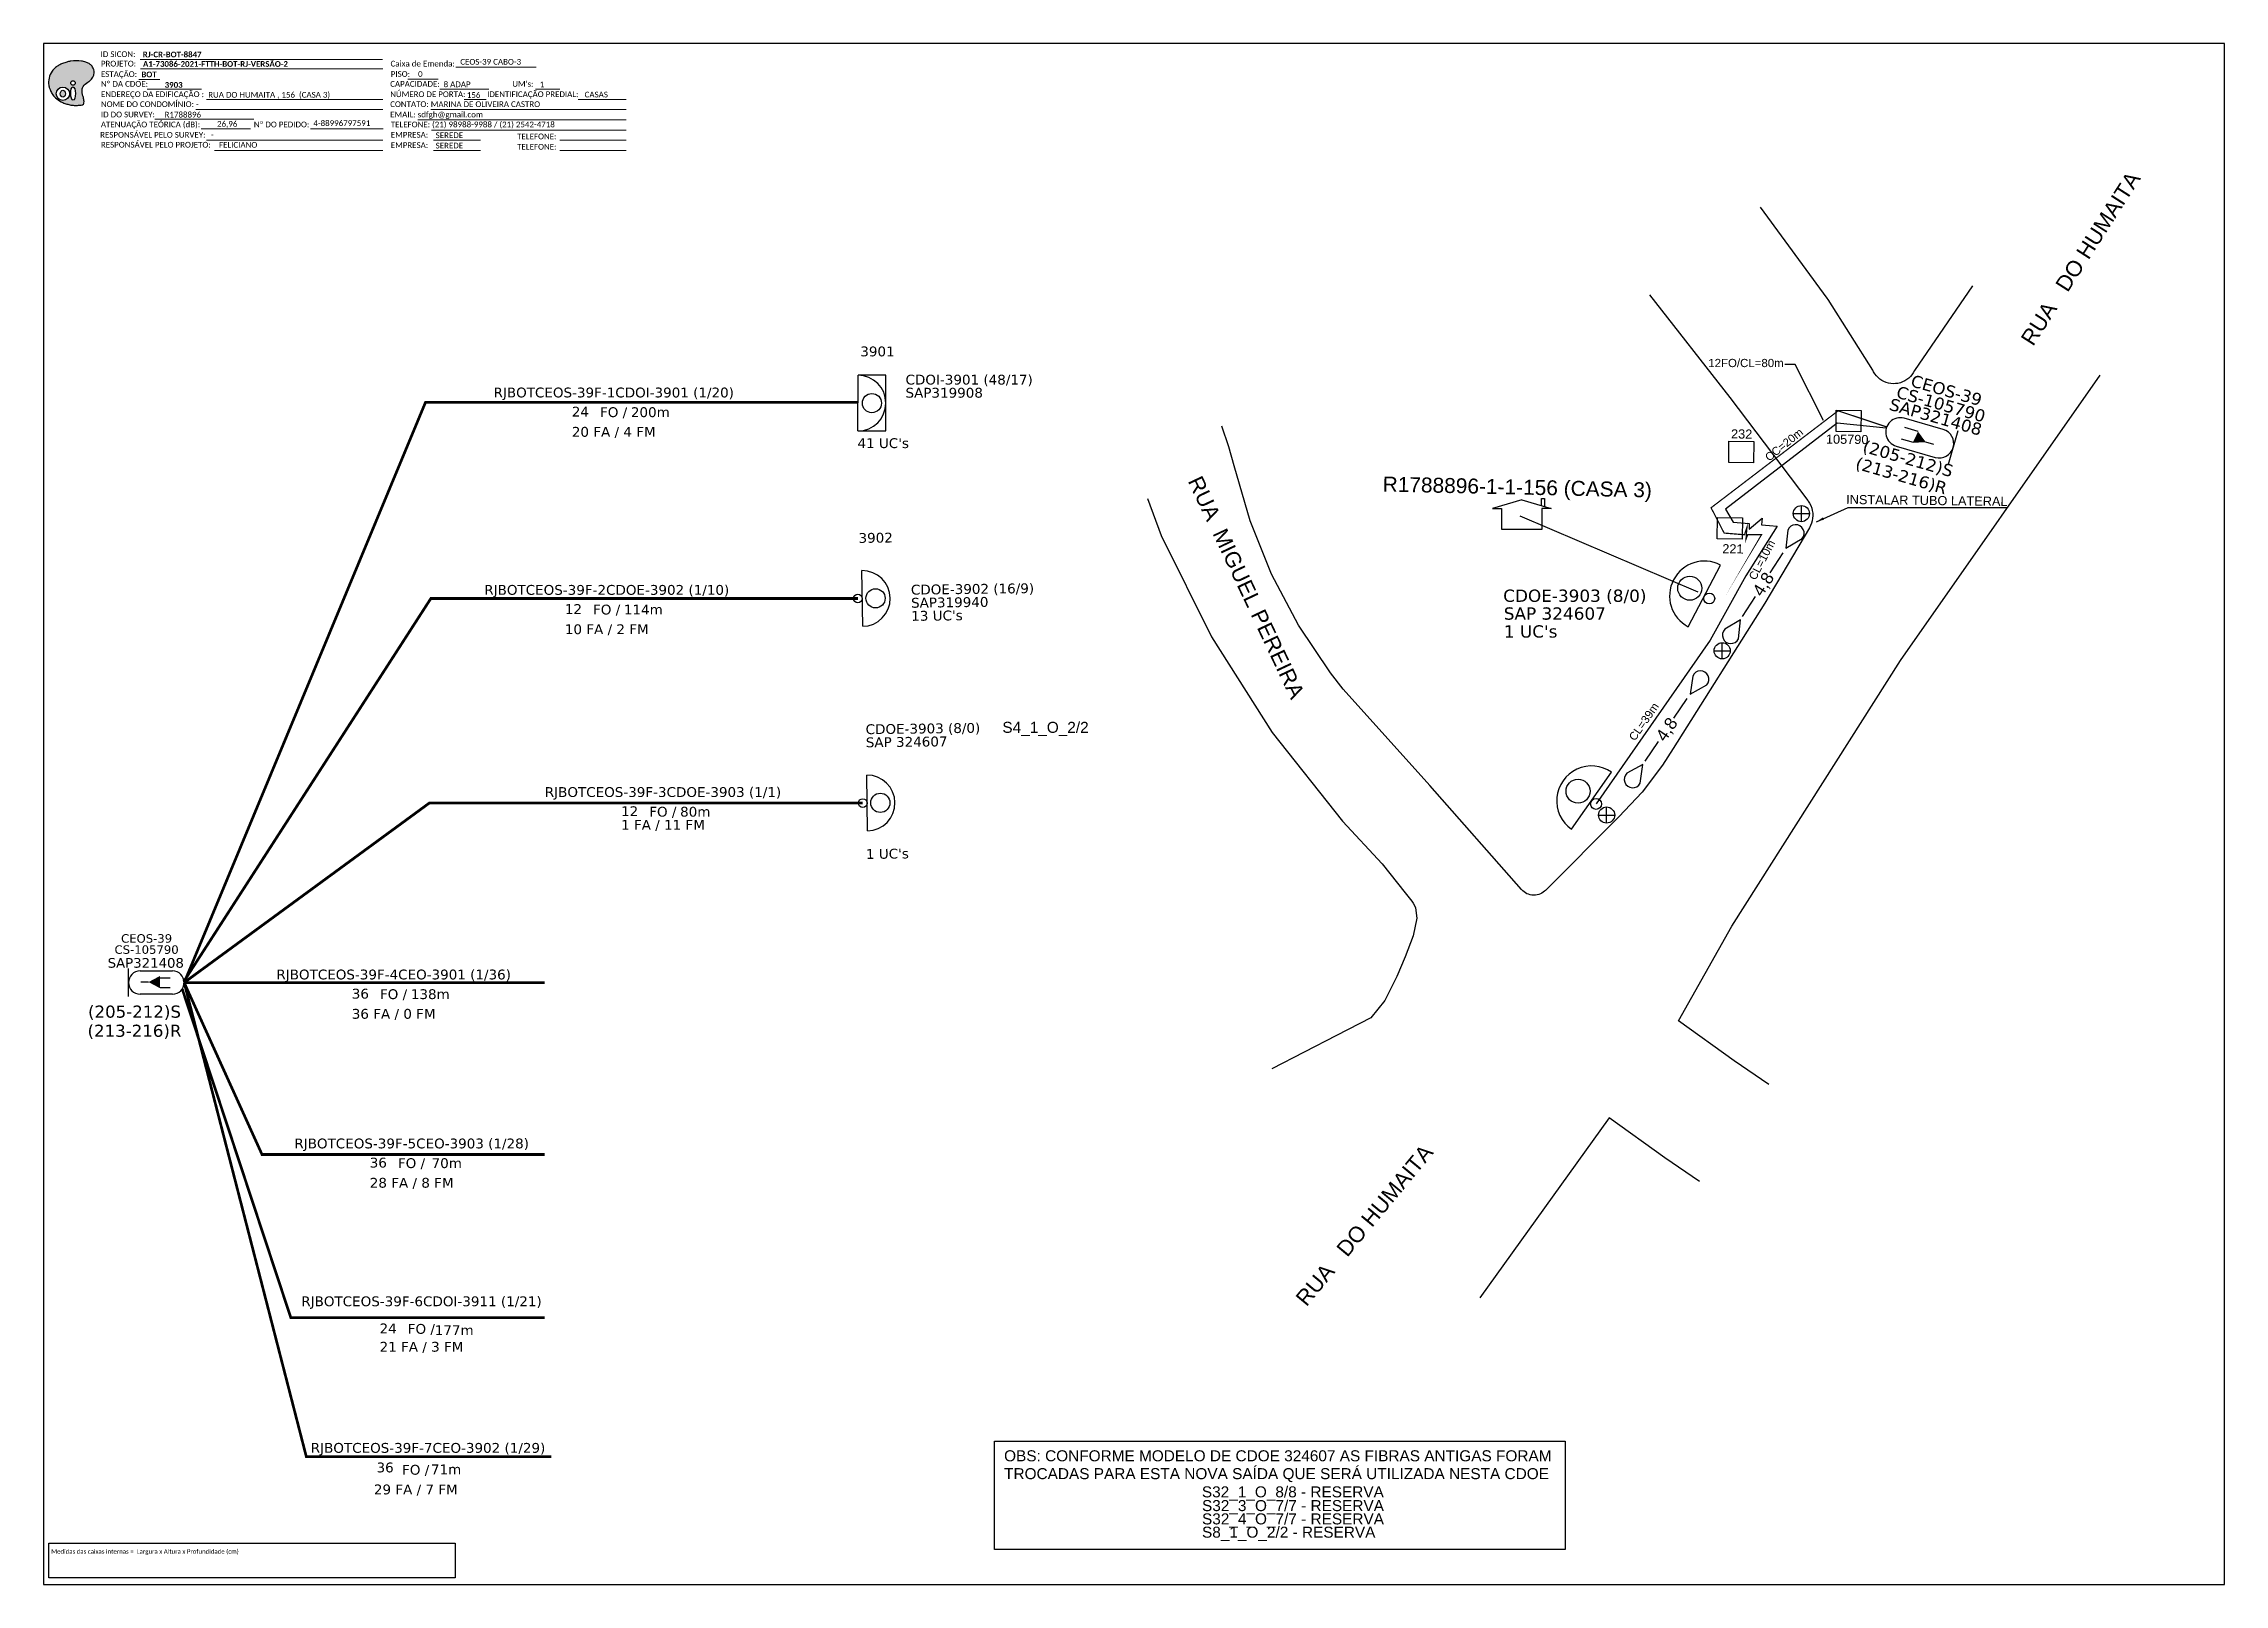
# Model space of a CAD drawing. Header units: metres. Extents: x 0 to 841, y 0 to 594.
import ezdxf
from ezdxf.enums import TextEntityAlignment as Align

# ---------------------------------------------------------------- set-up
doc = ezdxf.new("R2010")
doc.units = ezdxf.units.M
doc.layers.add("20.0-LEGENDA DOS CDO'S", color=1, linetype='Continuous', lineweight=0)
for name, color, linetype in [('20.4-CEOS', 1, 'Continuous'), ('CAP a Instalar', 1, 'Continuous'), ('CD a instalar', 1, 'Continuous'), ('CDO_POSTE', 1, 'Continuous'), ('CEOS', 1, 'Continuous'), ('label_cabos', 7, 'Continuous'), ('LAYOUT', 7, 'Continuous'), ('LEGENDAS_INFRAESTRUTURAS', 7, 'Continuous'), ('MUB_QUADRAS', 253, 'Continuous'), ('MUB_SEGMENTO', 7, 'Continuous'), ('POS_PRETO', 250, 'Continuous'), ('surveys', 7, 'Continuous'), ('surveys legendas', 7, 'Continuous')]:
    doc.layers.add(name, color=color, linetype=linetype)
doc.styles.add('ARIAL', font='arial.ttf')
doc.styles.add('siredit', font='verdana.ttf')
doc.styles.get("Standard").update_dxf_attribs({"font": 'arial.ttf'})
doc.styles.add('WMF-Calibri0', font='calibri.ttf')
doc.styles.add('WMF-Calibri1', font='calibrib.ttf')
doc.linetypes.add('FENCELINE1', pattern='A,0.25,-0.1,[133,ltypeshp.shx,S=0.1,R=0,X=-0.1,Y=0],-0.1,1', length=1.45)
doc.dimstyles.get("Standard").update_dxf_attribs({"dimtxt": 0.18, "dimasz": 0.18, "dimexe": 0.18, "dimexo": 0.0625, "dimgap": 0.09, "dimtad": 0, "dimtih": 1, "dimtoh": 1, "dimdec": 4, "dimzin": 0, "dimdsep": 46, "dimtxsty": 'Standard', "dimcen": 0.09, "dimadec": 0, "dimazin": 0, "dimtfac": 1, "dimtdec": 4, "dimtofl": 0, "dimtmove": 0, "dimatfit": 3, "dimfxl": 0, "dimtolj": 1, "dimtzin": 0, "dimarcsym": 0})

# ---------------------------------------------------------------- blocks, each defined once
blk = doc.blocks.new('OI')
h = blk.add_hatch(color=40)
edge = h.paths.add_edge_path()
edge.add_spline(control_points=[(4.35, -0.67), (3.92, -0.99), (3.26, -1.5), (2.81, -2.59), (2.9, -3.5), (3.06, -4.27), (3.31, -4.85), (3.37, -5.39), (3.4, -5.88), (3.2, -6.4), (2.54, -6.61), (1.65, -6.63), (0.55, -6.67), (-0.56, -6.42), (-1.61, -6.14), (-2.77, -5.61), (-3.92, -4.77), (-4.89, -3.7), (-5.34, -2.65), (-5.6, -1.94), (-5.85, -0.96), (-5.71, 0.47), (-5.1, 2.02), (-4.14, 3.02), (-3.3, 3.61), (-2.37, 4.16), (-1.36, 4.44), (-0.56, 4.7), (0.79, 4.85), (2.24, 4.97), (3.79, 4.57), (4.67, 4.21), (5.44, 3.65), (5.76, 2.99), (6.03, 2.21), (6.01, 1.46), (5.72, 0.64), (5.31, 0.08), (4.88, -0.38), (4.51, -0.55), (4.35, -0.67)], knot_values=[0, 0, 0, 0, 1.60434, 2.417191, 3.427595, 4.282808, 4.776746, 5.304182, 5.888771, 6.258406, 6.858137, 7.79129, 8.986195, 10.124242, 11.187857, 12.242908, 13.953784, 15.414161, 16.515391, 17.349188, 17.675853, 19.552021, 21.515531, 22.568638, 23.63245, 24.621084, 25.782718, 26.745347, 27.142653, 29.870543, 31.004649, 31.921532, 32.709589, 33.801391, 34.042471, 35.192333, 35.971461, 36.628871, 37.254359, 37.836911, 37.836911, 37.836911, 37.836911], degree=3, periodic=0)
h.paths.add_polyline_path([(1.13, -0.87, -1), (-0.04, -0.87, -1)], flags=16)
edge = h.paths.add_edge_path(flags=16)
edge.add_ellipse((0.56, -3.59), major_axis=(-0.02, 1.71), ratio=0.361305, start_angle=0, end_angle=360)
h.paths.add_polyline_path([(-0.36, -3.62, -1), (-3.8, -3.62, -1)], flags=16)
edge = h.paths.add_edge_path(flags=0)
edge.add_ellipse((-2.08, -3.62), major_axis=(0, 0.885), ratio=0.758294, start_angle=0, end_angle=360)
at = {"color": 40}
for centre, radius in [((-2.08, -3.62), 1.72), ((0.54, -0.87), 0.587)]:
    blk.add_circle(centre, radius, dxfattribs=at)
blk.add_ellipse((-2.08, -3.62), major_axis=(0, 0.885), ratio=0.758294, start_param=-3.141592653589792, end_param=3.141592653589792, dxfattribs=at)
blk.add_ellipse((0.56, -3.59), major_axis=(-0.02, 1.71), ratio=0.361305, dxfattribs=at)
at = {"color": 40, "start_tangent": (-0.800898, -0.598801), "end_tangent": (-0.800898, -0.598801)}
blk.add_spline([(4.35, -0.67), (3.2, -1.78), (2.9, -2.54), (2.92, -3.55), (3.12, -4.38), (3.28, -4.85), (3.37, -5.37), (3.35, -5.95), (3.2, -6.29), (2.66, -6.55), (1.73, -6.63), (0.54, -6.62), (-0.58, -6.41), (-1.6, -6.11), (-2.56, -5.67), (-3.95, -4.67), (-4.89, -3.56), (-5.37, -2.56), (-5.64, -1.78), (-5.72, -1.46), (-5.63, 0.42), (-4.84, 2.22), (-4.13, 2.99), (-3.27, 3.62), (-2.4, 4.09), (-1.3, 4.47), (-0.37, 4.72), (0.02, 4.77), (2.75, 4.8), (3.85, 4.53), (4.69, 4.16), (5.31, 3.68), (5.85, 2.73), (5.93, 2.5), (5.94, 1.35), (5.67, 0.62), (5.29, 0.08), (4.84, -0.36), (4.35, -0.67)], degree=3, dxfattribs=at)
blk = doc.blocks.new('SURVEY_SURVEY')
for p, q in [((0, 0.0000152), (-0.0000151, 0.0000108)), ((0, 0.0000152), (0.0000151, 0.0000108)), ((0.0000101, 0.0000159), (0.0000117, 0.0000159)), ((0.0000101, 0.0000123), (0.0000101, 0.0000159)), ((0.0000117, 0.0000159), (0.0000117, 0.0000119)), ((-0.0000151, 0.0000108), (-0.0000104, 0.0000108)), ((-0.0000103, 0), (-0.0000103, 0.0000108)), ((0.0000103, 0), (-0.0000103, 0)), ((0.0000151, 0.0000108), (0.0000103, 0.0000108)), ((0.0000103, 0.0000108), (0.0000103, 0))]:
    blk.add_line(p, q)

msp = doc.modelspace()

# ---------------------------------------------------------------- linework, layer by layer
at = {"color": 0}
for p, q in [((691.61, 444.66), (691.71, 452.88)), ((691.71, 452.88), (701.3, 452.76)), ((701.3, 452.76), (701.2, 444.54)), ((650.24, 432.73), (650.34, 440.95)), ((650.34, 440.95), (659.93, 440.84)), ((659.93, 440.84), (659.83, 432.61)), ((701.2, 444.54), (691.61, 444.66)), ((659.83, 432.61), (650.24, 432.73)), ((645.8, 403.27), (645.9, 411.5)), ((645.9, 411.5), (655.49, 411.38)), ((655.49, 411.38), (655.39, 403.16)), ((655.39, 403.16), (645.8, 403.27))]:
    msp.add_line(p, q, dxfattribs=at)
at = {"color": 7}
msp.add_lwpolyline([(0.38, 0.23), (841.38, 0.23), (841.38, 594.23), (0.38, 594.23)], close=True, dxfattribs=at)
at = {"lineweight": 0}
for points in [[(37.1, 580.45), (45.16, 580.45)], [(37.63, 588.14), (131.13, 588.14)], [(37.74, 584.49), (131.24, 584.49)], [(140.84, 580.5), (152.51, 580.5)], [(159.35, 585.09), (190.28, 585.09)], [(63.23, 572.69), (131.24, 572.69)], [(153.2, 576.67), (172.14, 576.67)], [(43.23, 565.09), (81.44, 565.09)], [(59.03, 568.86), (131.24, 568.86)], [(144.68, 564.87), (225.01, 564.87)], [(149.65, 568.86), (225.01, 568.86)], [(149.96, 560.89), (225.01, 560.89)]]:
    msp.add_lwpolyline(points, dxfattribs=at)
at = {"color": 7, "lineweight": 0}
for points in [[(40.38, 576.67), (61.27, 576.67)], [(162.54, 572.69), (171.09, 572.69)], [(190.06, 576.67), (199.49, 576.67)], [(206.47, 572.69), (224.98, 572.69)], [(61.12, 561.43), (80.21, 561.43)], [(63.23, 557.06), (131.24, 557.06)], [(103.25, 561.43), (131.27, 561.43)], [(150.71, 557.06), (168.92, 557.06)], [(199.45, 557.06), (225.01, 557.06)], [(66.3, 553.08), (131.24, 553.08)], [(150.71, 553.08), (168.92, 553.08)], [(199.45, 553.08), (225.01, 553.08)]]:
    msp.add_lwpolyline(points, dxfattribs=at)
at = {"color": 1, "const_width": 0.468}
for points in [[(710.99, 446.51), (692.42, 452.67), (643.43, 415.29), (648.47, 405.54), (655.65, 404.94)], [(655.59, 404.94), (656.34, 404.94), (657.28, 407.79), (656.89, 403.17), (657.58, 404.94), (660.03, 404.94)]]:
    msp.add_lwpolyline(points, dxfattribs=at)
at = {"color": 1}
for points in [[(675.14, 413.04), (681.38, 413.04)], [(678.26, 409.92), (678.26, 416.15)], [(647.72, 357.04), (647.72, 363.28)], [(644.6, 360.16), (650.84, 360.16)], [(600.02, 296.82), (606.26, 296.82)], [(603.14, 293.7), (603.14, 299.94)]]:
    msp.add_lwpolyline(points, dxfattribs=at)
at = {"color": 4}
msp.add_lwpolyline([(638.48, 382.72), (569.76, 412.02)], dxfattribs=at)
at = {"color": 1}
msp.add_lwpolyline([(660.03, 404.94, 0.468, 0.468, 0), (662.91, 404.94, 0.468, 0, 0), (649.13, 381.65, 0, 0, 0), (642.75, 380.31, 0.468, 0.468, 0)], format="xyseb", dxfattribs=at)
msp.add_lwpolyline([(367.04, 55.47), (587.17, 55.47), (587.17, 13.71), (367.04, 13.71)], close=True)
at = {"color": 0}
msp.add_lwpolyline([(2.39, 16.08), (159.14, 16.08), (159.14, 2.73), (2.39, 2.73)], close=True, dxfattribs=at)
at = {"color": 1}
for centre in [(678.26, 413.04), (647.72, 360.16), (603.14, 296.82)]:
    msp.add_circle(centre, 3.12, dxfattribs=at)
at = {"layer": '20.4-CEOS', "color": 5}
for points in [[(726.26, 440.58, 0, 4.77, 0), (722.22, 442.5, 4.77, 4.77, 0)], [(40.84, 232.43, 0, 4.77, 0), (45.31, 232.43, 4.77, 4.77, 0)]]:
    msp.add_lwpolyline(points, format="xyseb", dxfattribs=at)
at = {"layer": 'CAP a Instalar', "color": 7, "linetype": 'FENCELINE1', "ltscale": 0.05}
for p, q in [((668.86, 408.15), (656.82, 389.06)), ((666.02, 408.41), (668.86, 408.15))]:
    msp.add_line(p, q, dxfattribs=at)
at = {"layer": 'CAP a Instalar', "color": 7, "linetype": 'Continuous', "ltscale": 4, "const_width": 1.05}
for points in [[(54.6, 232.25), (147.67, 455.97), (314.45, 455.97)], [(54.44, 232.64), (149.71, 380.3), (314.41, 380.3)], [(53.84, 229.77), (95.71, 103.07), (193.62, 103.07)], [(54.6, 232.25), (193.62, 232.25)], [(54.6, 232.21), (84.61, 165.96), (193.62, 165.96)], [(54.6, 232.21), (101.69, 49.48), (196.2, 49.48)]]:
    msp.add_lwpolyline(points, dxfattribs=at)
at = {"layer": 'CAP a Instalar', "color": 1, "linetype": 'Continuous', "ltscale": 4, "const_width": 1.05}
msp.add_lwpolyline([(54.6, 232.25), (149.13, 301.45), (316.26, 301.45)], dxfattribs=at)
at = {"layer": 'CD a instalar', "color": 7, "linetype": 'Continuous'}
for p, q in [((692.1, 447.9), (649, 414.78)), ((710.99, 445.95), (692.1, 447.9)), ((649, 414.78), (651.9, 409.76)), ((651.9, 409.76), (655.02, 409.49))]:
    msp.add_line(p, q, dxfattribs=at)
at = {"layer": 'CDO_POSTE', "color": 1}
msp.add_line((634.62, 369.41), (647.09, 393.19), dxfattribs=at)
at = {"layer": 'CDO_POSTE', "color": 7}
msp.add_line((589.59, 291.36), (605.07, 313.3), dxfattribs=at)
at = {"layer": 'CDO_POSTE', "color": 1}
for centre, radius in [((635.21, 384.26), 4.63), ((642.75, 380.31), 2.1)]:
    msp.add_circle(centre, radius, dxfattribs=at)
at = {"layer": 'CDO_POSTE', "color": 7}
for centre, radius in [((592.12, 306.01), 4.63), ((599.08, 301.1), 2.1)]:
    msp.add_circle(centre, radius, dxfattribs=at)
at = {"layer": 'CDO_POSTE', "color": 1}
msp.add_arc((640.85, 381.3), 13.43, 62.34908, 242.34908, dxfattribs=at)
at = {"layer": 'CDO_POSTE', "color": 7}
msp.add_arc((597.33, 302.33), 13.43, 54.81832, 234.81832, dxfattribs=at)
at = {"layer": 'CEOS', "color": 5}
for p, q in [((732.97, 445.46), (717.9, 449.78)), ((723.28, 444.63), (718.15, 446.21)), ((714.82, 439.04), (729.89, 434.72)), ((721.44, 440.42), (716.86, 441.74)), ((729.37, 439.69), (726.26, 440.58)), ((734.94, 432.07), (738.66, 445.02))]:
    msp.add_line(p, q, dxfattribs=at)
for centre, start, end in [((716.36, 444.41), 73.98333, 253.98333), ((731.43, 440.09), 253.98333, 73.98333)]:
    msp.add_arc(centre, 5.59, start, end, dxfattribs=at)
at = {"layer": 'LAYOUT', "color": 7}
for p, q in [((655.02, 409.49), (658.16, 409.18)), ((658.1, 407.1), (663.12, 411.23)), ((658.16, 409.18), (658.1, 407.1)), ((663.12, 411.23), (662.88, 408.72)), ((662.88, 408.72), (666.02, 408.41))]:
    msp.add_line(p, q, dxfattribs=at)
at = {"layer": 'LAYOUT', "color": 5}
msp.add_line((660.9, 404.97), (660.96, 404.91), dxfattribs=at)
at = {"layer": 'LAYOUT'}
for p, q in [((673.04, 406.69), (672.27, 399.71)), ((666.25, 390.17), (671.19, 397.95)), ((672.27, 399.71), (678.57, 403.44)), ((655.58, 373.31), (660.52, 381.09)), ((654.77, 372.04), (648.72, 368.45)), ((653.97, 364.77), (654.77, 372.04)), ((636.37, 350.43), (635.39, 343.47)), ((635.39, 343.47), (641.8, 347.03)), ((629.11, 334.12), (634.27, 341.75)), ((617.95, 317.57), (623.11, 325.2)), ((617.11, 316.32), (610.95, 312.91)), ((616.1, 309.08), (617.11, 316.32))]:
    msp.add_line(p, q, dxfattribs=at)
for centre, start, end in [((676.07, 405.52), 320.35689, 158.81866), ((651.05, 366.18), 135.77127, 334.23304), ((639.36, 349.17), 318.70482, 157.16659), ((613.21, 310.58), 134.11921, 332.58098)]:
    msp.add_arc(centre, 3.25, start, end, dxfattribs=at)
at = {"layer": 'MUB_QUADRAS', "color": 4, "linetype": 'Continuous'}
for p, q in [((688.18, 496.12), (662.47, 531.23)), ((619.71, 497.4), (650.65, 457.8)), ((744.27, 500.91), (721.86, 468.16)), ((688.53, 495.58), (688.18, 496.12)), ((705.84, 468.29), (688.53, 495.58)), ((706.13, 467.69), (705.84, 468.29)), ((706.63, 466.9), (706.13, 467.69)), ((707.2, 466.17), (706.63, 466.9)), ((707.83, 465.51), (707.2, 466.17)), ((708.53, 464.91), (707.83, 465.51)), ((709.29, 464.4), (708.53, 464.91)), ((710.11, 463.96), (709.29, 464.4)), ((710.96, 463.61), (710.11, 463.96)), ((711.84, 463.36), (710.96, 463.61)), ((712.76, 463.17), (711.84, 463.36)), ((713.68, 463.1), (712.76, 463.17)), ((714.59, 463.14), (713.68, 463.1)), ((715.51, 463.26), (714.59, 463.14)), ((716.42, 463.48), (715.51, 463.26)), ((717.28, 463.8), (716.42, 463.48)), ((716.49, 356.39), (793.51, 466.46)), ((718.13, 464.18), (717.28, 463.8)), ((718.89, 464.68), (718.13, 464.18)), ((719.65, 465.25), (718.89, 464.68)), ((720.31, 465.88), (719.65, 465.25)), ((720.91, 466.58), (720.31, 465.88)), ((721.42, 467.34), (720.91, 466.58)), ((721.86, 468.16), (721.42, 467.34)), ((650.65, 457.8), (680.73, 418.09)), ((457.51, 438.81), (454.71, 446.75)), ((459.57, 431.51), (457.51, 438.81)), ((465.66, 410.19), (459.57, 431.51)), ((426.06, 418.88), (431.37, 404.59)), ((680.73, 418.09), (680.92, 417.84)), ((680.92, 417.84), (681.45, 417.01)), ((681.45, 417.01), (681.9, 416.1)), ((681.9, 416.1), (682.24, 415.18)), ((682.24, 415.18), (682.47, 414.24)), ((682.47, 414.24), (682.62, 413.26)), ((682.65, 412.24), (682.59, 411.27)), ((682.62, 413.26), (682.65, 412.24)), ((431.37, 404.59), (450.8, 365.51)), ((473.94, 389.63), (465.66, 410.19)), ((681.33, 407.54), (664.17, 378.57)), ((681.8, 408.39), (681.33, 407.54)), ((682.15, 409.34), (681.8, 408.39)), ((682.43, 410.29), (682.15, 409.34)), ((682.59, 411.27), (682.43, 410.29)), ((484.3, 370.04), (473.94, 389.63)), ((664.17, 378.57), (628.86, 322.5)), ((496.68, 351.66), (484.3, 370.04)), ((450.8, 365.51), (474.18, 328.68)), ((651.48, 253.97), (716.49, 356.39)), ((501.58, 345.37), (496.68, 351.66)), ((534.97, 308.19), (501.58, 345.37)), ((474.18, 328.68), (501.31, 294.47)), ((628.86, 322.5), (624.72, 316.02)), ((624.72, 316.02), (616.85, 305.63)), ((570.32, 268.07), (534.97, 308.19)), ((616.85, 305.63), (607.91, 296.15)), ((501.31, 294.47), (516.63, 277.98)), ((607.91, 296.15), (579.54, 267.78)), ((516.63, 277.98), (525.51, 266.86)), ((525.51, 266.86), (528.01, 263.64)), ((528.01, 263.64), (528.58, 262.81)), ((528.58, 262.81), (529.05, 261.96)), ((529.05, 261.96), (529.43, 261.04)), ((529.43, 261.04), (529.97, 257.13)), ((570.79, 267.59), (570.32, 268.07)), ((571.3, 267.18), (570.79, 267.59)), ((571.84, 266.8), (571.3, 267.18)), ((572.44, 266.49), (571.84, 266.8)), ((573.04, 266.27), (572.44, 266.49)), ((573.7, 266.08), (573.04, 266.27)), ((574.33, 265.95), (573.7, 266.08)), ((575, 265.92), (574.33, 265.95)), ((575.66, 265.95), (575, 265.92)), ((576.32, 266.05), (575.66, 265.95)), ((576.95, 266.2), (576.32, 266.05)), ((577.59, 266.43), (576.95, 266.2)), ((578.16, 266.74), (577.59, 266.43)), ((578.72, 267.09), (578.16, 266.74)), ((579.23, 267.5), (578.72, 267.09)), ((579.54, 267.78), (579.23, 267.5)), ((529.97, 257.13), (528.58, 250.3)), ((630.85, 217.49), (651.48, 253.97)), ((528.58, 250.3), (525.42, 242.12)), ((525.42, 242.12), (522.26, 234.54)), ((522.26, 234.54), (517.61, 225.35)), ((517.61, 225.35), (512.18, 218.59)), ((499.01, 211.86), (473.99, 199)), ((512.18, 218.59), (499.01, 211.86)), ((652.36, 202.01), (630.85, 217.49)), ((665.67, 192.98), (652.36, 202.01)), ((625.64, 164.65), (604.13, 180.13)), ((638.95, 155.61), (625.64, 164.65))]:
    msp.add_line(p, q, dxfattribs=at)
at = {"layer": 'MUB_QUADRAS', "color": 7, "linetype": 'Continuous'}
for p, q in [((656.82, 389.06), (643.07, 364.27)), ((643.07, 364.27), (599.08, 301.1))]:
    msp.add_line(p, q, dxfattribs=at)
at = {"layer": 'MUB_QUADRAS', "color": 4, "linetype": 'Continuous'}
msp.add_lwpolyline([(604.13, 180.13), (554.19, 110.72)], dxfattribs=at)
at = {"layer": 'POS_PRETO', "color": 7}
for p, q in [((314.44, 444.9), (314.45, 466.38)), ((325.19, 466.38), (314.45, 466.38)), ((325.18, 444.9), (325.19, 466.38)), ((314.44, 444.9), (325.18, 444.9)), ((316.26, 369.58), (315.98, 391.06))]:
    msp.add_line(p, q, dxfattribs=at)
at = {"layer": 'POS_PRETO', "color": 1}
msp.add_line((318.1, 290.73), (317.83, 312.21), dxfattribs=at)
at = {"layer": 'POS_PRETO', "color": 5}
for p, q in [((33.12, 226.86), (33.12, 237.64)), ((37.59, 236.72), (50.13, 236.72)), ((50.13, 227.78), (37.59, 227.78)), ((40.84, 232.43), (37.82, 232.43)), ((45.34, 234.03), (49.15, 234.03)), ((45.34, 230.31), (49.15, 230.31))]:
    msp.add_line(p, q, dxfattribs=at)
at = {"layer": 'POS_PRETO', "color": 7}
for centre, radius in [((319.82, 455.64), 3.7), ((314.41, 380.3), 1.68), ((321.22, 380.39), 3.7)]:
    msp.add_circle(centre, radius, dxfattribs=at)
at = {"layer": 'POS_PRETO', "color": 1}
for centre, radius in [((316.26, 301.45), 1.68), ((323.07, 301.53), 3.7)]:
    msp.add_circle(centre, radius, dxfattribs=at)
at = {"layer": 'POS_PRETO', "color": 7}
for centre, start, end in [((314.45, 455.64), 269.97241, 89.97241), ((316.12, 380.32), 270.73661, 90.73661)]:
    msp.add_arc(centre, 10.74, start, end, dxfattribs=at)
at = {"layer": 'POS_PRETO', "color": 1}
msp.add_arc((317.97, 301.47), 10.74, 270.73661, 90.73661, dxfattribs=at)
at = {"layer": 'POS_PRETO', "color": 5}
for centre, start, end in [((37.59, 232.25), 90, 270), ((50.13, 232.25), 270, 90)]:
    msp.add_arc(centre, 4.47, start, end, dxfattribs=at)

# ---------------------------------------------------------------- block references
at = {"color": 7, "xscale": 1.494060215586407, "yscale": 1.494060215586408, "zscale": 1.494060215586409, "rotation": 0.1532896023948994}
msp.add_blockref('OI', (10.9, 580.33), dxfattribs=at)
at = {"layer": 'surveys', "color": 255, "xscale": 749380.2283406162, "yscale": 749380.2283406162, "zscale": 749380.2283406162}
msp.add_blockref('SURVEY_SURVEY', (570.46, 406.92), dxfattribs=at)

# ---------------------------------------------------------------- texts
at = {"lineweight": 0, "style": 'WMF-Calibri0'}
for s, height, p in [('ID SICON:', 2.206, (22.37, 589.06)), ('PROJETO:', 2.206, (22.47, 585.41)), ('ESTAÇÃO:', 2.206, (22.47, 581.37)), ('Caixa de Emenda:', 2.2064, (134.17, 585.41)), ('PISO:    0', 2.206, (134.26, 581.42)), ('ENDEREÇO DA EDIFICAÇÃO :', 2.2064, (22.47, 573.61)), ('NOME DO CONDOMÍNIO: -', 2.2064, (22.47, 569.78)), ('CAPACIDADE:', 2.2064, (134.04, 577.59)), ('CONTATO: MARINA DE OLIVEIRA CASTRO', 2.2064, (134.04, 569.78)), ('ATENUAÇÃO TEÓRICA (dB):', 2.2064, (22.47, 561.96)), ('ID DO SURVEY:', 2.2064, (22.47, 565.79)), ('R1788896', 2.206, (47.04, 565.74)), ('26,96', 2.206, (67.27, 562.17)), ('EMAIL: sdfgh@gmail.com', 2.2064, (134.04, 565.79)), ('TELEFONE: (21) 98988-9988 / (21) 2542-4718', 2.2064, (134.26, 561.96))]:
    msp.add_text(s, height=height, dxfattribs=at).set_placement(p)
for s, height, style, p in [('RJ-CR-BOT-8847', 2.2064, 'WMF-Calibri1', (38.61, 588.94)), ('BOT', 2.206, 'WMF-Calibri1', (38.08, 581.25)), ('A1-73086-2021-FTTH-BOT-RJ-VERSÃO-2', 2.2064, 'WMF-Calibri1', (38.71, 585.29)), ('CEOS-39 CABO-3', 2.2064, 'WMF-Calibri0', (161.07, 586.12)), ('RUA DO HUMAITA , 156  (CASA 3)', 2.2064, 'WMF-Calibri0', (63.86, 573.41)), ('8 ADAP', 2.206, 'WMF-Calibri0', (154.65, 577.44))]:
    msp.add_text(s, height=height, dxfattribs=dict(style=style)).set_placement(p)
at = {"color": 7, "lineweight": 0, "style": 'WMF-Calibri0'}
for s, height, p in [('Nº DA CDOE:', 2.2064, (22.47, 577.59)), ('NÚMERO DE PORTA:', 2.2064, (134.04, 573.61)), ('IDENTIFICAÇÃO PREDIAL:', 2.2064, (171.42, 573.61)), ("UM's:", 2.206, (181.11, 577.59)), ('Nº DO PEDIDO:', 2.2064, (81.46, 561.96)), ('RESPONSÁVEL PELO SURVEY:', 2.2064, (22.18, 557.98)), ('RESPONSÁVEL PELO PROJETO:', 2.2064, (22.47, 554.15)), ('-', 2.21, (64.95, 558.09)), ('FELICIANO', 2.206, (68.02, 554.11)), ('EMPRESA:', 2.206, (134.26, 557.98)), ('EMPRESA:', 2.206, (134.26, 554)), ('TELEFONE:', 2.206, (183.01, 557.36)), ('TELEFONE:  ', 2.2064, (183.01, 553.37))]:
    msp.add_text(s, height=height, dxfattribs=at).set_placement(p)
at = {"color": 7, "style": 'WMF-Calibri1'}
msp.add_text('3903', height=2.206, dxfattribs=at).set_placement((50.54, 577.21), align=Align.CENTER)
at = {"color": 7, "style": 'WMF-Calibri0'}
for s, height, p in [('156', 2.206, (163.59, 573.31)), ('1', 2.21, (191.72, 577.41)), ('CASAS', 2.206, (209.03, 573.48)), ('4-88996797591', 2.2064, (104.41, 562.47)), ('SEREDE', 2.206, (151.57, 557.8)), ('SEREDE', 2.206, (151.57, 553.81))]:
    msp.add_text(s, height=height, dxfattribs=at).set_placement(p)
at = {"color": 2}
msp.add_text('INSTALAR TUBO LATERAL', height=3.5166, rotation=359.29742, dxfattribs=at).set_placement((695.51, 416.75))
at = {"insert": (3.33, 13.75), "char_height": 1.69, "width": 156.1458, "attachment_point": 1, "style": 'WMF-Calibri0'}
msp.add_mtext('Medidas das caixas internas =  Largura x Altura x Profundidade (cm)', dxfattribs=at)
at = {"layer": "20.0-LEGENDA DOS CDO'S", "style": 'ARIAL'}
msp.add_text('S4_1_O_2/2', height=4.243, dxfattribs=at).set_placement((370.12, 328.52))
at = {"layer": "20.0-LEGENDA DOS CDO'S", "color": 2, "style": 'ARIAL'}
for s, p in [('OBS: CONFORME MODELO DE CDOE 324607 AS FIBRAS ANTIGAS FORAM', (370.79, 47.68)), ('TROCADAS PARA ESTA NOVA SAÍDA QUE SERÁ UTILIZADA NESTA CDOE  ', (370.79, 40.79)), ('S32_1_O_8/8 - RESERVA', (447.06, 33.77)), ('S32_3_O_7/7 - RESERVA', (447.11, 28.47)), ('S32_4_O_7/7 - RESERVA', (447.11, 23.35)), ('S8_1_O_2/2 - RESERVA   ', (447.11, 18.23))]:
    msp.add_text(s, height=4.2431, dxfattribs=at).set_placement(p)
at = {"layer": '20.4-CEOS', "color": 5, "style": 'siredit'}
for tag, text, p in [('CS-105790', 'CS-105790', (40.1, 246.6)), ('CEOS-39', 'CEOS-XXX', (40.1, 250.89))]:
    msp.add_attdef(tag, text=text, height=3.271, dxfattribs=at).set_placement(p, align=Align.TOP_CENTER)
at = {"layer": 'CDO_POSTE', "color": 7, "linetype": 'Continuous', "ltscale": 0.1, "style": 'siredit'}
msp.add_text('3902', height=3.791, rotation=0.73661, dxfattribs=at).set_placement((314.64, 403.64), align=Align.MIDDLE_LEFT)
at = {"layer": 'CDO_POSTE', "color": 1, "style": 'siredit'}
for s, height, p in [('CDOE-3903 (8/0)', 4.7385, (563.26, 381.38)), ('SAP 324607', 4.739, (563.49, 374.52)), ("1 UC's", 4.739, (563.52, 367.61))]:
    msp.add_text(s, height=height, dxfattribs=at).set_placement(p, align=Align.MIDDLE_LEFT)
at = {"layer": 'CEOS', "color": 5, "style": 'siredit'}
for s, p in [('CEOS-39', (734.22, 460.59)), ('SAP321408', (730.07, 450.34)), ('CS-105790', (732.1, 455.27)), ('(205-212)S', (719.4, 434.24)), ('(213-216)R', (716.79, 427.67))]:
    msp.add_text(s, height=4.67, rotation=343.98333, dxfattribs=at).set_placement(p, align=Align.MIDDLE_CENTER)
for s, p in [('(205-212)S', (35.43, 221.04)), ('(213-216)R', (35.43, 213.67))]:
    msp.add_text(s, height=4.67, dxfattribs=at).set_placement(p, align=Align.MIDDLE_CENTER)
at = {"layer": 'label_cabos', "linetype": 'Continuous'}
for s, rotation, p in [('CC=20m', 38.94165, (665.8, 432.99)), ('CL=10m', 62.22597, (660.56, 387.11)), ('CL=39m', 55.17259, (614.04, 325.14))]:
    msp.add_text(s, height=3.12, rotation=rotation, dxfattribs=at).set_placement(p)
at = {"layer": 'label_cabos', "insert": (671.42, 471.08), "char_height": 3.159, "attachment_point": 6}
msp.add_mtext('12FO/CL=80m', dxfattribs=at)
at = {"layer": 'LAYOUT', "style": 'ARIAL'}
for rotation, p in [(57.58089, (663.53, 385.86)), (55.92882, (626.27, 329.89))]:
    msp.add_text('4,8', height=4.739, rotation=rotation, dxfattribs=at).set_placement(p, align=Align.MIDDLE_CENTER)
at = {"layer": 'LEGENDAS_INFRAESTRUTURAS', "color": 5}
for s, rotation, p in [('232', 359.29747, (651.11, 442.03)), ('105790', 359.29742, (687.71, 440.03)), ('221', 359.29747, (647.74, 397.75))]:
    msp.add_text(s, height=3.517, rotation=rotation, dxfattribs=at).set_placement(p)
at = {"layer": 'MUB_SEGMENTO', "color": 5}
for s, rotation, p in [('RUA   DO HUMAITA', 57.33541, (767.59, 477.27)), ('RUA  MIGUEL PEREIRA', 295.27506, (441.52, 425.63)), ('RUA   DO HUMAITA', 50.39442, (487.38, 107.05))]:
    msp.add_text(s, height=6, rotation=rotation, dxfattribs=at).set_placement(p)
at = {"layer": 'POS_PRETO', "color": 7, "linetype": 'Continuous', "ltscale": 0.1, "style": 'siredit'}
for s, height, rotation, p in [('3901', 3.791, 359.97241, (315.34, 475.57)), ('CDOI-3901 (48/17)', 3.7908, 359.97241, (332.78, 464.7)), ('SAP319908', 3.791, 359.97241, (332.77, 459.64)), ("41 UC's", 3.791, 359.97241, (314.25, 440.21)), ('CDOE-3902 (16/9)', 3.7908, 0.73661, (334.85, 383.69)), ('SAP319940', 3.791, 0.73661, (334.91, 378.64)), ("13 UC's", 3.791, 0.73661, (334.98, 373.58))]:
    msp.add_text(s, height=height, rotation=rotation, dxfattribs=at).set_placement(p, align=Align.MIDDLE_LEFT)
for s, p in [('RJBOTCEOS-39F-1CDOI-3901 (1/20)', (220.25, 459.73)), ('20 FA / 4 FM', (220.25, 444.57)), ('RJBOTCEOS-39F-2CDOE-3902 (1/10)', (217.56, 383.63)), ('10 FA / 2 FM', (217.56, 368.46)), ('RJBOTCEOS-39F-4CEO-3901 (1/36)', (135.38, 235.35)), ('36 FA / 0 FM', (135.38, 220.19)), ('RJBOTCEOS-39F-5CEO-3903 (1/28)', (142.32, 170.21)), ('28 FA / 8 FM', (142.32, 155.05)), ('RJBOTCEOS-39F-6CDOI-3911 (1/21)', (146.11, 109.36)), ('21 FA / 3 FM', (146.11, 91.83)), ('RJBOTCEOS-39F-7CEO-3902 (1/29)', (148.63, 52.85)), ('29 FA / 7 FM', (143.92, 36.83))]:
    msp.add_text(s, height=3.7908, dxfattribs=at).set_placement(p, align=Align.MIDDLE_CENTER)
for s, p in [('24', (210.7, 452.34)), ('12', (208.01, 376.23)), ('36', (125.84, 227.95)), ('36', (132.77, 162.82)), ('24', (136.56, 98.9)), ('36', (135.4, 45.3))]:
    msp.add_text(s, height=3.791, dxfattribs=at).set_placement(p, align=Align.MIDDLE_RIGHT)
at = {"layer": 'POS_PRETO', "color": 7, "style": 'siredit'}
for p in [(225.45, 452.15), (222.75, 376.04), (140.58, 227.77), (147.51, 162.63), (151.3, 98.73), (149.11, 44.41)]:
    msp.add_text('FO /', height=3.791, dxfattribs=at).set_placement(p, align=Align.MIDDLE_RIGHT)
at = {"layer": 'POS_PRETO', "color": 7, "linetype": 'Continuous', "ltscale": 0.1, "style": 'siredit'}
for s, p in [('200m', (226.87, 452.15)), ('114m', (224.17, 376.04)), ('138m', (142, 227.77)), ('70m', (150.01, 162.63)), ('177m', (151.23, 98.22)), ('71m', (149.75, 44.56))]:
    msp.add_text(s, height=3.791, dxfattribs=at).set_placement(p, align=Align.MIDDLE_LEFT)
at = {"layer": 'POS_PRETO', "color": 1, "linetype": 'Continuous', "ltscale": 0.1, "style": 'siredit'}
for s, height, p in [('CDOE-3903 (8/0)', 3.7908, (317.39, 329.89)), ('SAP 324607', 3.791, (317.46, 324.84)), ("1 UC's", 3.791, (317.52, 281.8))]:
    msp.add_text(s, height=height, rotation=0.73661, dxfattribs=at).set_placement(p, align=Align.MIDDLE_LEFT)
for s, p in [('RJBOTCEOS-39F-3CDOE-3903 (1/1)', (239.24, 305.69)), ('1 FA / 11 FM', (239.24, 293.04))]:
    msp.add_text(s, height=3.7908, dxfattribs=at).set_placement(p, align=Align.MIDDLE_CENTER)
msp.add_text('12', height=3.791, dxfattribs=at).set_placement((229.69, 298.3), align=Align.MIDDLE_RIGHT)
at = {"layer": 'POS_PRETO', "color": 1, "style": 'siredit'}
msp.add_text('FO /', height=3.791, dxfattribs=at).set_placement((244.43, 298.11), align=Align.MIDDLE_RIGHT)
at = {"layer": 'POS_PRETO', "color": 1, "linetype": 'Continuous', "ltscale": 0.1, "style": 'siredit'}
msp.add_text('80m', height=3.791, dxfattribs=at).set_placement((245.85, 298.11), align=Align.MIDDLE_LEFT)
at = {"layer": 'POS_PRETO', "color": 5, "linetype": 'Continuous', "ltscale": 0.1, "style": 'siredit'}
msp.add_text('SAP321408', height=3.736, dxfattribs=at).set_placement((39.78, 239.83), align=Align.MIDDLE_CENTER)
at = {"layer": 'surveys legendas', "color": 0}
msp.add_text('R1788896-1-1-156 (CASA 3)', height=5.7645, rotation=358.71878, dxfattribs=at).set_placement((516.72, 421.57))

# ---------------------------------------------------------------- leaders
msp.add_leader([(686.75, 448.96), (675.86, 470.55), (671.91, 470.55)], dimstyle='Standard', override={"dimasz": 1.5})
at = {"color": 2}
msp.add_leader([(684.06, 409.92), (696.32, 415.43), (757.49, 415.43)], dimstyle='Standard', override={"dimasz": 3}, dxfattribs=at)

doc.saveas('drawing.dxf')
